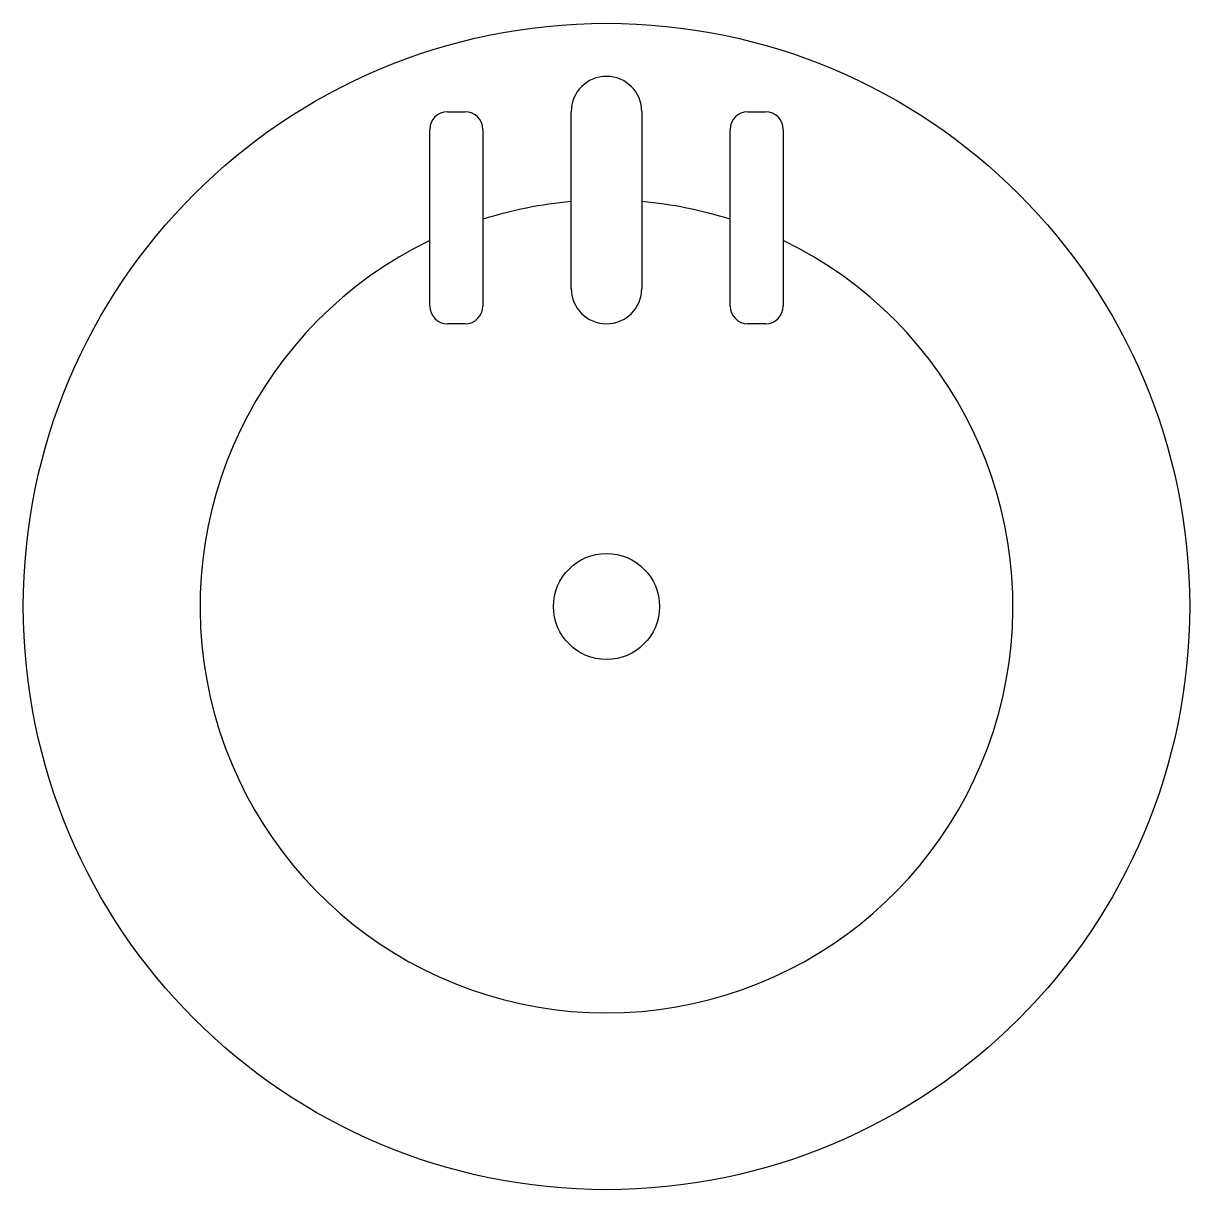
# Model space of a CAD drawing. Extents: x 0 to 66, y 0 to 66.
import ezdxf

# ---------------------------------------------------------------- set-up
doc = ezdxf.new("R2010")
doc.units = 0
doc.header["$LTSCALE"] = 25
doc.header["$MEASUREMENT"] = 0
doc.layers.get('0').update_dxf_attribs({"linetype": 'CONTINUOUS'})

msp = doc.modelspace()

# ---------------------------------------------------------------- linework, layer by layer
at = {"color": 0, "linetype": 'ByBlock'}
for p, q in [((24, 61), (25, 61)), ((31, 51), (31, 61)), ((35, 61), (35, 51)), ((41, 61), (42, 61)), ((23, 50), (23, 60)), ((26, 60), (26, 50)), ((40, 50), (40, 60)), ((43, 60), (43, 50)), ((25, 49), (24, 49)), ((42, 49), (41, 49))]:
    msp.add_line(p, q, dxfattribs=at)
for radius in [33, 3]:
    msp.add_circle((33, 33), radius, dxfattribs=at)
for centre, radius, start, end in [((33, 61), 2, 0, 180), ((24, 60), 1, 90, 180), ((25, 60), 1, 0, 90), ((41, 60), 1, 90, 180), ((42, 60), 1, 0, 90), ((33, 33), 23, 94.98854, 107.71893), ((33, 33), 23, 72.28107, 85.01146), ((33, 33), 23, 115.77146, 64.22854), ((33, 51), 2, 180, 0), ((24, 50), 1, 180, 270), ((25, 50), 1, 270, 0), ((41, 50), 1, 180, 270), ((42, 50), 1, 270, 0)]:
    msp.add_arc(centre, radius, start, end, dxfattribs=at)

doc.saveas('drawing.dxf')
